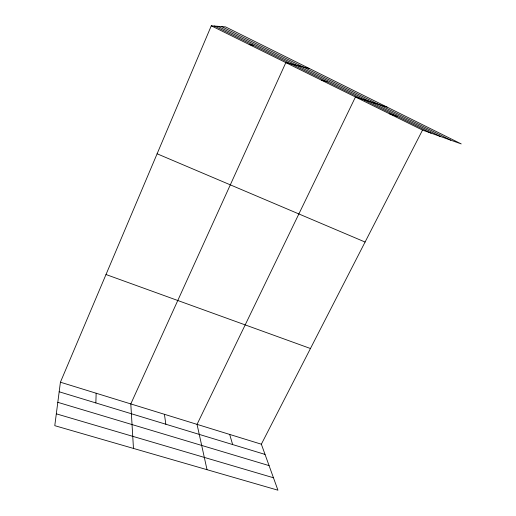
<?xml version="1.0" encoding="UTF-8"?>
<svg xmlns="http://www.w3.org/2000/svg" width="516" height="516" viewBox="0 0 516 516"><rect width="100%" height="100%" fill="white"/><g stroke="black" fill="none" stroke-linecap="round" stroke-linejoin="round"><path stroke-width="0.77" d="M95.853 402.938L96.15 393.237M60.417 382.208L54.78 425.674L277.937 490.2L261.354 444.205L422.52 130.103L461.22 143.906L225.576 26.903L211.283 25.8L60.417 382.208L261.354 444.205M249.209 44.531L253.382 45.318M309.471 68.557L285.838 62.617L130.8 403.925L133.47 448.43M321.236 80.096L327.305 81.863M56.315 413.832L273.448 477.758M57.811 402.325L269.068 465.613M59.179 391.779L265.037 454.415M387.09 107.096L355.46 96.995L197.048 424.365L207.019 469.695M389.548 113.83L397.294 116.461M105.999 274.518L310.451 348.513M157.109 153.781L365.083 242.043M211.283 25.8L422.52 130.103M221.635 26.593L450.649 140.139M217.842 26.303L440.4 136.482M214.392 26.039L431.015 133.134M229.678 434.433L232.645 444.56M164.417 414.296L165.842 424.236"/></g></svg>
